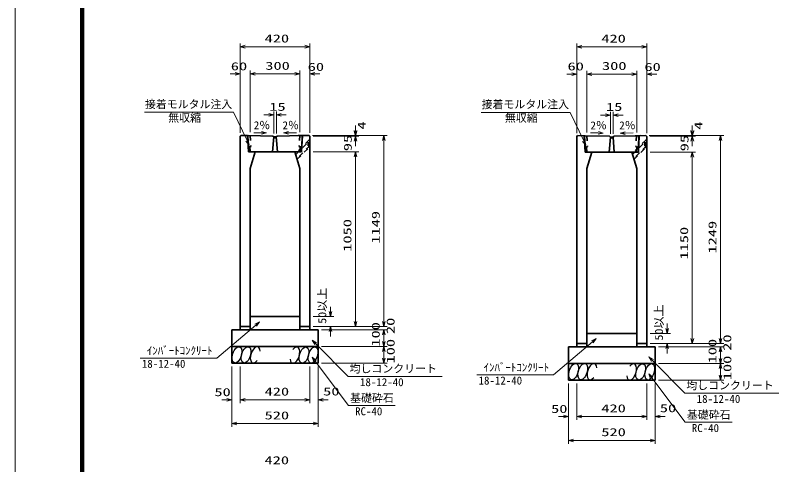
# Model space of a CAD drawing. Units: millimetres on the paper. Extents: x 20 to 1011, y 20 to 614.
# Drawn here: x 20.1 to 249.3, y 172.6 to 307.6 of the extents above; entities that cross this region are included whole.
import ezdxf
from ezdxf.enums import TextEntityAlignment as Align

# ---------------------------------------------------------------- set-up
doc = ezdxf.new("R2010")
doc.units = ezdxf.units.MM
doc.linetypes.add('USER1', pattern=[3, 1.5, -1.5])
doc.layers.add('D-TTL-LINE（区切線）', color=7, linetype='Continuous', lineweight=35)
doc.layers.add('D-TTL（外枠）', color=2, linetype='Continuous', lineweight=140)
doc.styles.add('ＭＳ ゴシック', font='')
doc.styles.get('ＭＳ ゴシック').set_extended_font_data('MS Gothic')

msp = doc.modelspace()

# ---------------------------------------------------------------- linework, layer by layer
at = {"layer": 'D-TTL-LINE（区切線）', "lineweight": 18}
msp.add_line((20.1, 614.11), (20.1, 20.11), dxfattribs=at)
at = {"layer": 'D-TTL-LINE（区切線）', "lineweight": 13}
for p, q in [((87.593, 290.984), (87.593, 299.192)), ((87.593, 298.192), (89.093, 298.594)), ((89.093, 297.79), (87.593, 298.192)), ((87.593, 298.192), (89.093, 298.192)), ((89.093, 298.192), (107.093, 298.192)), ((107.093, 298.594), (108.593, 298.192)), ((108.593, 298.192), (107.093, 297.79)), ((108.593, 298.192), (107.093, 298.192)), ((108.593, 290.984), (108.593, 299.192)), ((188.695, 290.947), (188.695, 299.156)), ((188.695, 298.156), (190.195, 298.558)), ((190.195, 297.754), (188.695, 298.156)), ((188.695, 298.156), (190.195, 298.156)), ((190.195, 298.156), (208.195, 298.156)), ((208.195, 298.558), (209.695, 298.156)), ((209.695, 298.156), (208.195, 297.754)), ((209.695, 298.156), (208.195, 298.156)), ((209.695, 290.947), (209.695, 299.156)), ((86.093, 289.984), (84.593, 289.984)), ((86.093, 290.385), (87.593, 289.984)), ((87.593, 289.984), (86.093, 289.582)), ((87.593, 289.984), (86.093, 289.984)), ((87.593, 272.281), (87.593, 290.984)), ((90.593, 272.471), (90.593, 290.984)), ((90.593, 272.471), (90.593, 290.984)), ((90.593, 289.984), (92.093, 290.385)), ((90.593, 289.984), (92.093, 290.385)), ((92.093, 289.582), (90.593, 289.984)), ((90.593, 289.984), (92.093, 289.984)), ((92.093, 289.582), (90.593, 289.984)), ((90.593, 289.984), (92.093, 289.984)), ((92.093, 289.984), (93.593, 289.984)), ((92.093, 289.984), (104.093, 289.984)), ((104.093, 289.984), (102.593, 289.984)), ((104.093, 290.385), (105.593, 289.984)), ((104.093, 290.385), (105.593, 289.984)), ((105.593, 289.984), (104.093, 289.582)), ((105.593, 289.984), (104.093, 289.984)), ((105.593, 289.984), (104.093, 289.582)), ((105.593, 289.984), (104.093, 289.984)), ((105.593, 272.471), (105.593, 290.984)), ((105.593, 272.471), (105.593, 290.984)), ((108.593, 272.281), (108.593, 290.984)), ((108.593, 289.984), (110.093, 290.385)), ((110.093, 289.582), (108.593, 289.984)), ((108.593, 289.984), (110.093, 289.984)), ((110.093, 289.984), (111.593, 289.984)), ((187.195, 289.947), (185.695, 289.947)), ((187.195, 290.349), (188.695, 289.947)), ((188.695, 289.947), (187.195, 289.545)), ((188.695, 289.947), (187.195, 289.947)), ((188.695, 272.244), (188.695, 290.947)), ((191.695, 272.435), (191.695, 290.947)), ((191.695, 272.435), (191.695, 290.947)), ((191.695, 289.947), (193.195, 290.349)), ((191.695, 289.947), (193.195, 290.349)), ((193.195, 289.545), (191.695, 289.947)), ((191.695, 289.947), (193.195, 289.947)), ((193.195, 289.545), (191.695, 289.947)), ((191.695, 289.947), (193.195, 289.947)), ((193.195, 289.947), (194.695, 289.947)), ((193.195, 289.947), (205.195, 289.947)), ((205.195, 289.947), (203.695, 289.947)), ((205.195, 290.349), (206.695, 289.947)), ((205.195, 290.349), (206.695, 289.947)), ((206.695, 289.947), (205.195, 289.545)), ((206.695, 289.947), (205.195, 289.947)), ((206.695, 289.947), (205.195, 289.545)), ((206.695, 289.947), (205.195, 289.947)), ((206.695, 272.435), (206.695, 290.947)), ((206.695, 272.435), (206.695, 290.947)), ((209.695, 272.244), (209.695, 290.947)), ((209.695, 289.947), (211.195, 290.349)), ((211.195, 289.545), (209.695, 289.947)), ((209.695, 289.947), (211.195, 289.947)), ((211.195, 289.947), (212.695, 289.947)), ((58.874, 278.468), (85.594, 278.468)), ((85.594, 278.468), (89.688, 269.958)), ((96.199, 277.671), (94.699, 277.671)), ((96.199, 278.073), (97.699, 277.671)), ((97.699, 277.671), (96.199, 277.269)), ((97.699, 277.671), (96.199, 277.671)), ((97.699, 272.077), (97.699, 278.671)), ((98.49, 272.061), (98.49, 278.671)), ((98.49, 277.671), (99.99, 278.073)), ((99.99, 277.269), (98.49, 277.671)), ((98.49, 277.671), (99.99, 277.671)), ((99.99, 277.671), (101.49, 277.671)), ((159.975, 278.431), (186.696, 278.431)), ((186.696, 278.431), (190.79, 269.922)), ((197.301, 277.635), (195.801, 277.635)), ((197.301, 278.037), (198.801, 277.635)), ((198.801, 277.635), (197.301, 277.233)), ((198.801, 277.635), (197.301, 277.635)), ((198.801, 272.041), (198.801, 278.635)), ((199.592, 272.025), (199.592, 278.635)), ((199.592, 277.635), (201.092, 278.037)), ((201.092, 277.233), (199.592, 277.635)), ((199.592, 277.635), (201.092, 277.635)), ((201.092, 277.635), (202.592, 277.635)), ((122.298, 271.526), (121.896, 273.026)), ((122.298, 271.334), (121.896, 272.834)), ((122.298, 273.026), (122.298, 274.526)), ((122.298, 272.834), (122.298, 274.334)), ((122.7, 273.026), (122.298, 271.526)), ((122.298, 271.526), (122.298, 273.026)), ((122.7, 272.834), (122.298, 271.334)), ((122.298, 271.334), (122.298, 272.834)), ((223.4, 271.489), (222.998, 272.989)), ((223.4, 272.989), (223.4, 274.489)), ((223.4, 272.797), (223.4, 274.297)), ((223.801, 272.989), (223.4, 271.489)), ((223.4, 271.489), (223.4, 272.989)), ((91.707, 272.354), (94.068, 272.307)), ((95.568, 272.277), (94.06, 271.905)), ((95.568, 272.277), (94.068, 272.307)), ((94.076, 272.709), (95.568, 272.277)), ((100.646, 272.259), (102.137, 272.691)), ((100.646, 272.259), (102.145, 272.289)), ((102.153, 271.887), (100.646, 272.259)), ((104.507, 272.336), (102.145, 272.289)), ((109.343, 271.526), (123.298, 271.526)), ((109.539, 271.334), (123.298, 271.334)), ((109.539, 271.334), (123.298, 271.334)), ((110.343, 271.526), (131.796, 271.526)), ((121.896, 269.834), (122.298, 271.334)), ((122.298, 271.334), (122.7, 269.834)), ((122.298, 271.334), (122.298, 269.834)), ((130.394, 270.026), (130.796, 271.526)), ((130.796, 271.526), (131.198, 270.026)), ((130.796, 271.526), (130.796, 270.026)), ((192.809, 272.318), (195.17, 272.271)), ((196.67, 272.241), (195.162, 271.869)), ((196.67, 272.241), (195.17, 272.271)), ((195.178, 272.673), (196.67, 272.241)), ((201.747, 272.223), (203.239, 272.655)), ((201.747, 272.223), (203.247, 272.253)), ((203.255, 271.851), (201.747, 272.223)), ((205.608, 272.3), (203.247, 272.253)), ((210.445, 271.489), (224.4, 271.489)), ((210.641, 271.297), (224.4, 271.297)), ((210.641, 271.297), (224.4, 271.297)), ((211.445, 271.489), (232.898, 271.489)), ((223.4, 271.297), (222.998, 272.797)), ((222.998, 269.797), (223.4, 271.297)), ((223.801, 272.797), (223.4, 271.297)), ((223.4, 271.297), (223.4, 272.797)), ((223.4, 271.297), (223.801, 269.797)), ((223.4, 271.297), (223.4, 269.797)), ((231.496, 269.989), (231.898, 271.489)), ((231.898, 271.489), (232.299, 269.989)), ((231.898, 271.489), (231.898, 269.989)), ((90.338, 268.606), (89.326, 269.784)), ((90.338, 268.606), (89.688, 269.958)), ((90.05, 270.132), (90.338, 268.606)), ((122.298, 269.834), (122.298, 268.334)), ((130.796, 215.579), (130.796, 270.026)), ((191.44, 268.57), (190.428, 269.747)), ((191.44, 268.57), (190.79, 269.922)), ((191.152, 270.096), (191.44, 268.57)), ((223.4, 269.797), (223.4, 268.297)), ((231.898, 210.542), (231.898, 269.989)), ((109.593, 266.579), (123.298, 266.579)), ((109.593, 266.579), (123.298, 266.579)), ((121.896, 265.079), (122.298, 266.579)), ((121.896, 265.079), (122.298, 266.579)), ((122.298, 266.579), (122.7, 265.079)), ((122.298, 266.579), (122.298, 265.079)), ((122.298, 266.579), (122.7, 265.079)), ((122.298, 266.579), (122.298, 265.079)), ((210.695, 266.542), (224.4, 266.542)), ((210.695, 266.542), (224.4, 266.542)), ((222.998, 265.042), (223.4, 266.542)), ((222.998, 265.042), (223.4, 266.542)), ((223.4, 266.542), (223.801, 265.042)), ((223.4, 266.542), (223.4, 265.042)), ((223.4, 266.542), (223.801, 265.042)), ((223.4, 266.542), (223.4, 265.042)), ((122.298, 215.579), (122.298, 265.079)), ((122.298, 265.079), (122.298, 263.579)), ((223.4, 210.542), (223.4, 265.042)), ((223.4, 265.042), (223.4, 263.542)), ((114.782, 218.579), (114.782, 220.079)), ((114.782, 217.079), (114.38, 218.579)), ((115.184, 218.579), (114.782, 217.079)), ((114.782, 217.079), (114.782, 218.579)), ((92.031, 214.865), (93.435, 215.53)), ((93.435, 215.53), (92.292, 214.559)), ((93.435, 215.53), (92.552, 214.253)), ((109.593, 217.079), (115.782, 217.079)), ((122.298, 214.079), (121.896, 215.579)), ((122.7, 215.579), (122.298, 214.079)), ((122.298, 214.079), (122.298, 215.579)), ((130.796, 214.079), (130.394, 215.579)), ((130.796, 214.079), (130.394, 215.579)), ((130.796, 215.579), (130.796, 217.079)), ((131.198, 215.579), (130.796, 214.079)), ((130.796, 214.079), (130.796, 215.579)), ((131.198, 215.579), (130.796, 214.079)), ((130.796, 214.079), (130.796, 215.579)), ((80.635, 204.648), (92.292, 214.559)), ((109.593, 214.079), (131.796, 214.079)), ((109.593, 214.079), (123.298, 214.079)), ((109.593, 214.079), (131.796, 214.079)), ((109.593, 214.079), (115.782, 214.079)), ((114.38, 212.579), (114.782, 214.079)), ((114.782, 214.079), (115.184, 212.579)), ((114.782, 214.079), (114.782, 212.579)), ((215.884, 212.042), (215.482, 213.542)), ((215.884, 213.542), (215.884, 215.042)), ((216.286, 213.542), (215.884, 212.042)), ((215.884, 212.042), (215.884, 213.542)), ((112.093, 213.079), (131.796, 213.079)), ((112.093, 213.079), (131.796, 213.079)), ((114.782, 212.579), (114.782, 211.079)), ((130.394, 211.579), (130.796, 213.079)), ((130.394, 211.579), (130.796, 213.079)), ((130.796, 213.079), (131.198, 211.579)), ((130.796, 213.079), (130.796, 211.579)), ((130.796, 213.079), (131.198, 211.579)), ((130.796, 213.079), (130.796, 211.579)), ((130.796, 209.579), (130.796, 211.579)), ((130.796, 211.579), (130.796, 210.079)), ((210.695, 212.042), (216.884, 212.042)), ((231.898, 210.542), (231.898, 212.042)), ((110.025, 208.665), (109.255, 210.014)), ((109.255, 210.014), (110.596, 209.231)), ((109.255, 210.014), (110.31, 208.948)), ((120.033, 199.131), (110.31, 208.948)), ((130.796, 208.079), (130.394, 209.579)), ((131.198, 209.579), (130.796, 208.079)), ((130.796, 208.079), (130.796, 209.579)), ((181.737, 199.612), (193.394, 209.523)), ((193.133, 209.829), (194.536, 210.494)), ((194.536, 210.494), (193.394, 209.523)), ((194.536, 210.494), (193.654, 209.216)), ((210.695, 209.042), (232.898, 209.042)), ((210.695, 209.042), (224.4, 209.042)), ((210.695, 209.042), (232.898, 209.042)), ((210.695, 209.042), (216.884, 209.042)), ((215.482, 207.542), (215.884, 209.042)), ((215.884, 209.042), (216.286, 207.542)), ((215.884, 209.042), (215.884, 207.542)), ((223.4, 209.042), (222.998, 210.542)), ((223.801, 210.542), (223.4, 209.042)), ((223.4, 209.042), (223.4, 210.542)), ((231.898, 209.042), (231.496, 210.542)), ((231.898, 209.042), (231.496, 210.542)), ((232.299, 210.542), (231.898, 209.042)), ((231.898, 209.042), (231.898, 210.542)), ((232.299, 210.542), (231.898, 209.042)), ((231.898, 209.042), (231.898, 210.542)), ((112.093, 208.079), (131.796, 208.079)), ((112.093, 208.079), (131.796, 208.079)), ((130.394, 206.579), (130.796, 208.079)), ((130.796, 208.079), (131.198, 206.579)), ((130.796, 208.079), (130.796, 206.579)), ((130.796, 204.579), (130.796, 206.579)), ((213.195, 208.042), (232.898, 208.042)), ((213.195, 208.042), (232.898, 208.042)), ((215.884, 207.542), (215.884, 206.042)), ((231.496, 206.542), (231.898, 208.042)), ((231.496, 206.542), (231.898, 208.042)), ((231.898, 208.042), (232.299, 206.542)), ((231.898, 208.042), (231.898, 206.542)), ((231.898, 208.042), (232.299, 206.542)), ((231.898, 208.042), (231.898, 206.542)), ((231.898, 204.542), (231.898, 206.542)), ((231.898, 206.542), (231.898, 205.042)), ((57.6, 204.648), (80.635, 204.648)), ((109.786, 203.466), (109.207, 204.907)), ((109.207, 204.907), (110.429, 203.949)), ((109.207, 204.907), (110.107, 203.708)), ((130.796, 203.079), (130.394, 204.579)), ((131.198, 204.579), (130.796, 203.079)), ((130.796, 203.079), (130.796, 204.579)), ((211.126, 203.629), (210.356, 204.977)), ((210.356, 204.977), (211.698, 204.195)), ((210.356, 204.977), (211.412, 203.912)), ((231.898, 203.042), (231.496, 204.542)), ((232.299, 204.542), (231.898, 203.042)), ((231.898, 203.042), (231.898, 204.542)), ((85.093, 202.079), (85.093, 191.112)), ((87.593, 202.079), (87.593, 191.112)), ((108.593, 202.079), (108.593, 191.112)), ((120.111, 190.382), (110.107, 203.708)), ((111.093, 202.079), (111.093, 191.112)), ((112.093, 203.079), (131.796, 203.079)), ((221.135, 194.095), (211.412, 203.912)), ((213.195, 203.042), (232.898, 203.042)), ((213.195, 203.042), (232.898, 203.042)), ((231.496, 201.542), (231.898, 203.042)), ((231.898, 203.042), (232.299, 201.542)), ((231.898, 203.042), (231.898, 201.542)), ((85.093, 201.079), (85.093, 183.954)), ((87.593, 201.079), (87.593, 191.112)), ((108.593, 201.079), (108.593, 191.112)), ((111.093, 201.079), (111.093, 183.954)), ((158.702, 199.612), (181.737, 199.612)), ((210.887, 198.43), (210.308, 199.871)), ((210.308, 199.871), (211.53, 198.913)), ((210.308, 199.871), (211.209, 198.671)), ((231.898, 198.042), (231.496, 199.542)), ((231.898, 199.542), (231.898, 201.542)), ((232.299, 199.542), (231.898, 198.042)), ((231.898, 198.042), (231.898, 199.542)), ((148.241, 199.131), (120.033, 199.131)), ((221.213, 185.345), (211.209, 198.671)), ((213.195, 198.042), (232.898, 198.042)), ((186.195, 197.042), (186.195, 186.075)), ((186.195, 196.042), (186.195, 178.918)), ((188.695, 197.042), (188.695, 186.075)), ((188.695, 196.042), (188.695, 186.075)), ((209.695, 197.042), (209.695, 186.075)), ((209.695, 196.042), (209.695, 186.075)), ((212.195, 197.042), (212.195, 186.075)), ((212.195, 196.042), (212.195, 178.918)), ((249.343, 194.095), (221.135, 194.095)), ((83.593, 192.112), (82.093, 192.112)), ((83.593, 192.513), (85.093, 192.112)), ((85.093, 192.112), (83.593, 191.71)), ((85.093, 192.112), (83.593, 192.112)), ((87.593, 192.112), (89.093, 192.513)), ((87.593, 192.112), (89.093, 192.513)), ((89.093, 191.71), (87.593, 192.112)), ((87.593, 192.112), (89.093, 192.112)), ((89.093, 191.71), (87.593, 192.112)), ((87.593, 192.112), (89.093, 192.112)), ((89.093, 192.112), (107.093, 192.112)), ((89.093, 192.112), (90.593, 192.112)), ((107.093, 192.112), (105.593, 192.112)), ((107.093, 192.513), (108.593, 192.112)), ((107.093, 192.513), (108.593, 192.112)), ((108.593, 192.112), (107.093, 191.71)), ((108.593, 192.112), (107.093, 192.112)), ((108.593, 192.112), (107.093, 191.71)), ((108.593, 192.112), (107.093, 192.112)), ((111.093, 192.112), (112.593, 192.513)), ((112.593, 191.71), (111.093, 192.112)), ((111.093, 192.112), (112.593, 192.112)), ((112.593, 192.112), (114.093, 192.112)), ((134.215, 190.382), (120.111, 190.382)), ((184.695, 187.075), (183.195, 187.075)), ((184.695, 187.477), (186.195, 187.075)), ((186.195, 187.075), (184.695, 186.673)), ((186.195, 187.075), (184.695, 187.075)), ((188.695, 187.075), (190.195, 187.477)), ((188.695, 187.075), (190.195, 187.477)), ((190.195, 186.673), (188.695, 187.075)), ((188.695, 187.075), (190.195, 187.075)), ((190.195, 186.673), (188.695, 187.075)), ((188.695, 187.075), (190.195, 187.075)), ((190.195, 187.075), (208.195, 187.075)), ((190.195, 187.075), (191.695, 187.075)), ((208.195, 187.075), (206.695, 187.075)), ((208.195, 187.477), (209.695, 187.075)), ((208.195, 187.477), (209.695, 187.075)), ((209.695, 187.075), (208.195, 186.673)), ((209.695, 187.075), (208.195, 187.075)), ((209.695, 187.075), (208.195, 186.673)), ((209.695, 187.075), (208.195, 187.075)), ((212.195, 187.075), (213.695, 187.477)), ((213.695, 186.673), (212.195, 187.075)), ((212.195, 187.075), (213.695, 187.075)), ((213.695, 187.075), (215.195, 187.075)), ((85.093, 184.954), (86.593, 185.356)), ((86.593, 184.552), (85.093, 184.954)), ((85.093, 184.954), (86.593, 184.954)), ((86.593, 184.954), (109.593, 184.954)), ((109.593, 185.356), (111.093, 184.954)), ((111.093, 184.954), (109.593, 184.552)), ((111.093, 184.954), (109.593, 184.954)), ((235.317, 185.345), (221.213, 185.345)), ((186.195, 179.918), (187.695, 180.32)), ((187.695, 179.516), (186.195, 179.918)), ((186.195, 179.918), (187.695, 179.918)), ((187.695, 179.918), (210.695, 179.918)), ((210.695, 180.32), (212.195, 179.918)), ((212.195, 179.918), (210.695, 179.516)), ((212.195, 179.918), (210.695, 179.918))]:
    msp.add_line(p, q, dxfattribs=at)
at = {"layer": 'D-TTL-LINE（区切線）', "color": 1}
for p, q in [((87.593, 271.281), (87.843, 271.526)), ((87.593, 214.079), (87.593, 271.281)), ((87.843, 271.526), (89.843, 271.486)), ((89.843, 271.486), (90.093, 266.579)), ((90.086, 268.2), (89.926, 271.324)), ((90.079, 271.482), (97.468, 271.334)), ((97.698, 271.079), (97.343, 266.579)), ((97.468, 271.334), (97.698, 271.079)), ((97.765, 270.829), (97.698, 271.079)), ((97.698, 271.079), (98.488, 271.079)), ((98.421, 270.829), (97.765, 270.829)), ((98.488, 271.079), (98.421, 270.829)), ((98.488, 271.079), (98.718, 271.334)), ((98.843, 266.579), (98.488, 271.079)), ((98.718, 271.334), (106.107, 271.482)), ((105.093, 271.461), (106.843, 271.496)), ((106.343, 271.486), (106.093, 266.579)), ((106.26, 271.324), (106.106, 268.201)), ((108.343, 271.526), (106.343, 271.486)), ((108.593, 271.281), (108.343, 271.526)), ((108.593, 214.079), (108.593, 271.281)), ((188.695, 271.244), (188.945, 271.489)), ((188.695, 209.042), (188.695, 271.244)), ((188.945, 271.489), (190.945, 271.449)), ((190.945, 271.449), (191.195, 266.542)), ((191.188, 268.163), (191.028, 271.287)), ((191.181, 271.445), (198.57, 271.297)), ((198.8, 271.042), (198.445, 266.542)), ((198.57, 271.297), (198.8, 271.042)), ((198.867, 270.792), (198.8, 271.042)), ((198.8, 271.042), (199.59, 271.042)), ((199.523, 270.792), (198.867, 270.792)), ((199.59, 271.042), (199.523, 270.792)), ((199.59, 271.042), (199.82, 271.297)), ((199.945, 266.542), (199.59, 271.042)), ((199.82, 271.297), (207.209, 271.445)), ((206.195, 271.424), (207.945, 271.46)), ((207.445, 271.449), (207.195, 266.542)), ((207.362, 271.287), (207.208, 268.165)), ((209.445, 271.489), (207.445, 271.449)), ((209.695, 271.244), (209.445, 271.489)), ((209.695, 209.042), (209.695, 271.244)), ((90.538, 268.079), (90.086, 268.2)), ((90.093, 266.579), (92.093, 266.579)), ((90.618, 266.579), (90.542, 268.079)), ((92.093, 266.579), (90.593, 261.579)), ((105.568, 266.579), (90.618, 266.579)), ((104.093, 266.579), (105.593, 261.579)), ((106.093, 266.579), (104.093, 266.579)), ((105.645, 268.079), (105.568, 266.579)), ((105.649, 268.079), (106.106, 268.201)), ((191.639, 268.042), (191.188, 268.163)), ((191.195, 266.542), (193.195, 266.542)), ((191.72, 266.542), (191.643, 268.042)), ((193.195, 266.542), (191.695, 261.542)), ((206.67, 266.542), (191.72, 266.542)), ((205.195, 266.542), (206.695, 261.542)), ((207.195, 266.542), (205.195, 266.542)), ((206.746, 268.042), (206.67, 266.542)), ((206.751, 268.042), (207.208, 268.165)), ((90.593, 261.579), (90.593, 214.079)), ((105.593, 261.579), (105.593, 214.079)), ((191.695, 261.542), (191.695, 209.042)), ((206.695, 261.542), (206.695, 209.042)), ((90.593, 217.079), (105.593, 217.079)), ((90.593, 214.079), (87.593, 214.079)), ((87.593, 214.079), (87.593, 213.079)), ((90.593, 214.079), (90.593, 213.079)), ((105.593, 214.079), (108.593, 214.079)), ((105.593, 214.079), (105.593, 213.079)), ((108.593, 214.079), (108.593, 213.079)), ((85.093, 213.079), (111.093, 213.079)), ((85.093, 213.079), (85.093, 203.079)), ((111.093, 213.079), (111.093, 203.079)), ((191.695, 212.042), (206.695, 212.042)), ((191.695, 209.042), (188.695, 209.042)), ((188.695, 209.042), (188.695, 208.042)), ((191.695, 209.042), (191.695, 208.042)), ((206.695, 209.042), (209.695, 209.042)), ((206.695, 209.042), (206.695, 208.042)), ((209.695, 209.042), (209.695, 208.042)), ((85.093, 208.079), (111.093, 208.079)), ((186.195, 208.042), (212.195, 208.042)), ((186.195, 208.042), (186.195, 198.042)), ((212.195, 208.042), (212.195, 198.042)), ((85.093, 203.079), (111.093, 203.079)), ((186.195, 203.042), (212.195, 203.042)), ((186.195, 198.042), (212.195, 198.042))]:
    msp.add_line(p, q, dxfattribs=at)
at = {"layer": 'D-TTL-LINE（区切線）', "color": 1, "linetype": 'USER1'}
for p, q in [((90.67, 271.47), (90.837, 268.201)), ((105.516, 271.47), (105.354, 268.201)), ((191.772, 271.433), (191.938, 268.164)), ((206.618, 271.433), (206.456, 268.164)), ((108.343, 270.187), (104.241, 266.085)), ((104.322, 265.816), (108.518, 270.012)), ((108.518, 268.427), (104.688, 264.596)), ((108.018, 268.427), (108.018, 269.512)), ((108.018, 268.427), (108.518, 268.427)), ((108.518, 270.012), (108.27, 270.26)), ((108.518, 268.082), (108.518, 270.012)), ((209.445, 270.15), (205.343, 266.048)), ((205.424, 265.779), (209.62, 269.975)), ((209.62, 268.39), (205.79, 264.559)), ((209.12, 268.39), (209.12, 269.475)), ((209.12, 268.39), (209.62, 268.39)), ((209.62, 269.975), (209.372, 270.223)), ((209.62, 268.045), (209.62, 269.975)), ((90.837, 268.201), (90.542, 268.079)), ((104.762, 264.351), (108.518, 268.107)), ((105.354, 268.201), (105.649, 268.079)), ((108.27, 267.835), (108.518, 268.082)), ((191.938, 268.164), (191.643, 268.042)), ((205.864, 264.314), (209.62, 268.07)), ((206.456, 268.164), (206.751, 268.042)), ((209.372, 267.798), (209.62, 268.045))]:
    msp.add_line(p, q, dxfattribs=at)
at = {"layer": 'D-TTL-LINE（区切線）', "color": 1}
for centre, start, end in [((90.076, 271.332), 88.85201, 182.91704), ((106.11, 271.332), 357.08295, 91.14798), ((191.178, 271.295), 88.85201, 182.91704), ((207.212, 271.295), 357.08295, 91.14798)]:
    msp.add_arc(centre, 0.15, start, end, dxfattribs=at)
at = {"layer": 'D-TTL-LINE（区切線）', "lineweight": 25}
for centre, major_axis in [((86.688, 205.602), (0.79, 2.421)), ((89.409, 205.602), (0.79, 2.421)), ((106.797, 205.521), (-0.771, -2.427)), ((109.519, 205.543), (-0.771, -2.427)), ((187.789, 200.566), (0.79, 2.421)), ((190.511, 200.566), (0.79, 2.421)), ((207.899, 200.485), (-0.771, -2.427)), ((210.62, 200.506), (-0.771, -2.427))]:
    msp.add_ellipse(centre, major_axis=major_axis, ratio=0.5139, dxfattribs=at)
for centre, major_axis in [((92.15, 205.602), (0.79, 2.421)), ((104.057, 205.5), (-0.771, -2.427)), ((193.251, 200.566), (0.79, 2.421)), ((205.158, 200.463), (-0.771, -2.427))]:
    msp.add_ellipse(centre, major_axis=major_axis, ratio=0.5139, start_param=5.3575563, end_param=10.3750652, dxfattribs=at)
at = {"layer": 'D-TTL（外枠）'}
msp.add_line((40.2, 594.01), (40.2, 40.21), dxfattribs=at)

# ---------------------------------------------------------------- texts
at = {"layer": 'D-TTL-LINE（区切線）', "style": 'ＭＳ ゴシック', "width": 1.5}
for s, p in [('420', (94.968, 298.729)), ('420', (196.07, 298.693)), ('60', (84.829, 290.377)), ('300', (95.176, 290.521)), ('60', (185.93, 290.341)), ('300', (196.278, 290.485)), ('60', (107.913, 290.207)), ('60', (209.014, 290.171)), ('15', (96.382, 278.208)), ('15', (197.484, 278.172)), ('50', (79.895, 192.479)), ('420', (94.968, 192.649)), ('50', (112.545, 192.686)), ('50', (180.997, 187.442)), ('420', (196.07, 187.613)), ('50', (213.647, 187.65)), ('520', (94.968, 185.492)), ('520', (196.07, 180.455)), ('420', (94.948, 172.018))]:
    msp.add_text(s, height=2.405, dxfattribs=at).set_placement(p, align=Align.BOTTOM_LEFT)
at = {"layer": 'D-TTL-LINE（区切線）', "style": 'ＭＳ ゴシック'}
for s, p in [('接着モルタル注入', (59.019, 278.971)), ('接着モルタル注入', (160.121, 278.935)), ('無収縮', (66.023, 274.894)), ('無収縮', (167.125, 274.858)), ('ｲﾝﾊﾞｰﾄｺﾝｸﾘｰﾄ', (59.61, 204.932)), ('18-12-40', (58.102, 200.998)), ('均しコンクリート', (120.481, 199.543)), ('ｲﾝﾊﾞｰﾄｺﾝｸﾘｰﾄ', (160.712, 199.896)), ('18-12-40', (123.614, 195.481)), ('18-12-40', (159.203, 195.962)), ('均しコンクリート', (221.583, 194.506)), ('基礎砕石', (120.646, 190.718)), ('18-12-40', (224.716, 190.445)), ('RC-40', (122.134, 186.732)), ('基礎砕石', (221.748, 185.682)), ('RC-40', (223.236, 181.696))]:
    msp.add_text(s, height=2.405, dxfattribs=at).set_placement(p, align=Align.BOTTOM_LEFT)
for rotation, p in [(0.01, (91.714, 272.653)), (359.99, (100.363, 272.65)), (0.01, (192.816, 272.617)), (359.99, (201.465, 272.613))]:
    msp.add_text('2％', height=2.405, rotation=rotation, dxfattribs=at).set_placement(p, align=Align.BOTTOM_LEFT)
for s, width, p in [('4', 1.5, (126.062, 273.275)), ('4', 1.5, (227.163, 273.239)), ('95', 1.5, (121.854, 266.798)), ('95', 1.5, (222.956, 266.762)), ('1149', 1.5, (130.258, 239.006)), ('1050', 1.5, (121.76, 236.579)), ('1249', 1.5, (231.36, 236.053)), ('1150', 1.5, (222.862, 234.251)), ('50以上', 1.1, (114.2, 214.942)), ('50以上', 1.1, (215.302, 209.906)), ('20', 1.5, (134.71, 211.86)), ('100', 1.5, (130.258, 208.079)), ('20', 1.5, (235.812, 206.824)), ('100', 1.5, (134.731, 203.023)), ('100', 1.5, (231.36, 203.042)), ('100', 1.5, (235.833, 197.987))]:
    msp.add_text(s, height=2.405, rotation=90, dxfattribs=dict(at, width=width)).set_placement(p, align=Align.BOTTOM_LEFT)

doc.saveas('drawing.dxf')
